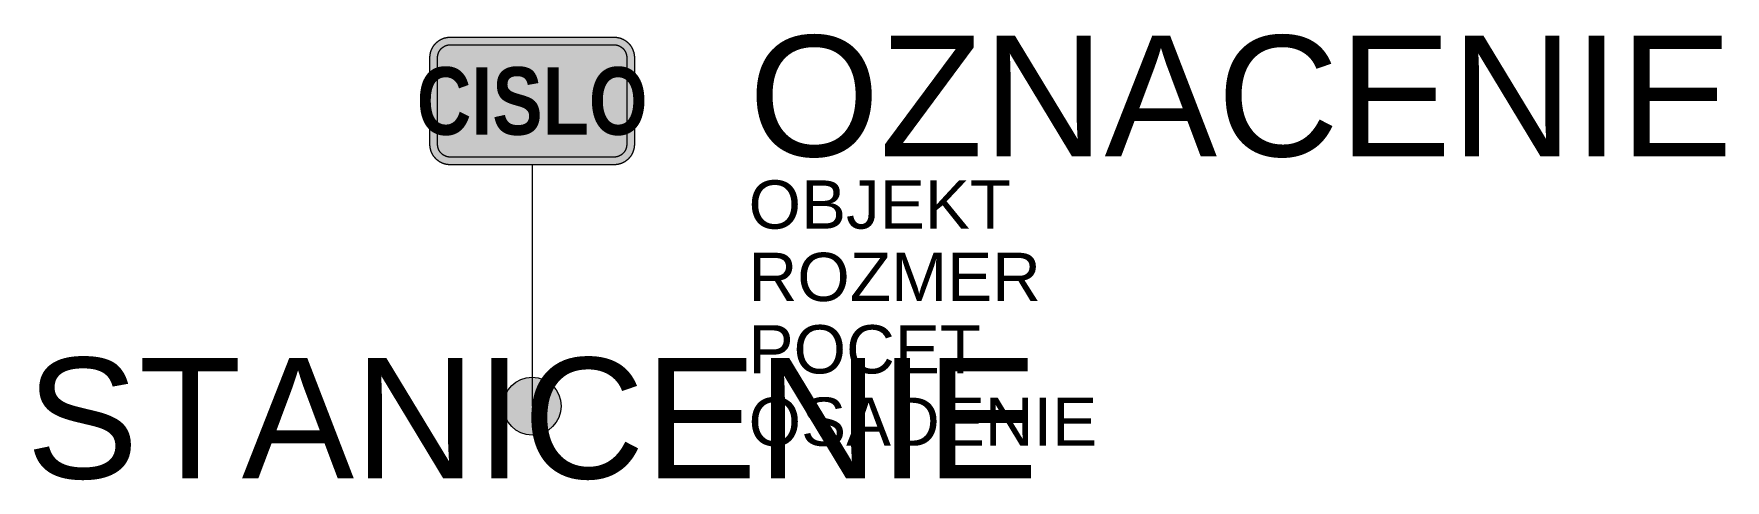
# Model space of a CAD drawing. Header units: metres. Extents: x -10.3 to 24.7, y -1.5 to 7.7.
import ezdxf
from ezdxf.enums import TextEntityAlignment as Align

# ---------------------------------------------------------------- set-up
doc = ezdxf.new("R2010")
doc.units = ezdxf.units.M
doc.layers.get('Defpoints').update_dxf_attribs({"color": 140, "lineweight": 5})
doc.styles.add('DZ', font='arialbd.ttf')
doc.styles.get("Standard").update_dxf_attribs({"font": 'arial.ttf'})

msp = doc.modelspace()

# ---------------------------------------------------------------- hatches: boundary and pattern name
at = {"true_color": 0xf1efea}
msp.add_hatch(color=7, dxfattribs=at).paths.add_polyline_path([(-1.693, 5), (-1.699, 5), (-1.704, 5), (-1.709, 5), (-1.714, 5), (-1.72, 5.001), (-1.725, 5.001), (-1.73, 5.002), (-1.735, 5.002), (-1.74, 5.003), (-1.746, 5.003), (-1.751, 5.004), (-1.756, 5.005), (-1.761, 5.005), (-1.766, 5.006), (-1.771, 5.007), (-1.776, 5.008), (-1.781, 5.009), (-1.786, 5.01), (-1.791, 5.012), (-1.796, 5.013), (-1.802, 5.014), (-1.807, 5.015), (-1.812, 5.017), (-1.816, 5.018), (-1.821, 5.02), (-1.826, 5.021), (-1.831, 5.023), (-1.836, 5.025), (-1.841, 5.027), (-1.846, 5.028), (-1.851, 5.03), (-1.855, 5.032), (-1.86, 5.034), (-1.865, 5.036), (-1.869, 5.038), (-1.874, 5.041), (-1.879, 5.043), (-1.884, 5.045), (-1.888, 5.047), (-1.893, 5.05), (-1.897, 5.052), (-1.902, 5.055), (-1.906, 5.057), (-1.911, 5.06), (-1.915, 5.063), (-1.919, 5.065), (-1.924, 5.068), (-1.928, 5.071), (-1.933, 5.074), (-1.937, 5.077), (-1.941, 5.08), (-1.945, 5.083), (-1.949, 5.086), (-1.953, 5.089), (-1.958, 5.093), (-1.962, 5.096), (-1.966, 5.099), (-1.97, 5.103), (-1.974, 5.106), (-1.977, 5.109), (-1.981, 5.113), (-1.985, 5.117), (-1.989, 5.12), (-1.993, 5.124), (-1.996, 5.128), (-2, 5.131), (-2.004, 5.135), (-2.007, 5.139), (-2.011, 5.143), (-2.014, 5.147), (-2.017, 5.151), (-2.021, 5.155), (-2.024, 5.159), (-2.027, 5.163), (-2.031, 5.167), (-2.034, 5.171), (-2.037, 5.176), (-2.04, 5.18), (-2.043, 5.184), (-2.046, 5.188), (-2.048, 5.193), (-2.051, 5.197), (-2.054, 5.201), (-2.057, 5.206), (-2.059, 5.21), (-2.062, 5.215), (-2.064, 5.219), (-2.067, 5.224), (-2.069, 5.229), (-2.072, 5.233), (-2.074, 5.238), (-2.076, 5.242), (-2.078, 5.247), (-2.08, 5.252), (-2.082, 5.256), (-2.084, 5.261), (-2.086, 5.266), (-2.088, 5.271), (-2.09, 5.276), (-2.092, 5.281), (-2.094, 5.285), (-2.095, 5.29), (-2.097, 5.295), (-2.098, 5.3), (-2.1, 5.305), (-2.101, 5.31), (-2.103, 5.315), (-2.104, 5.32), (-2.105, 5.325), (-2.106, 5.33), (-2.107, 5.335), (-2.108, 5.34), (-2.109, 5.345), (-2.11, 5.351), (-2.111, 5.356), (-2.112, 5.361), (-2.113, 5.366), (-2.113, 5.371), (-2.114, 5.376), (-2.115, 5.381), (-2.115, 5.387), (-2.116, 5.392), (-2.116, 5.397), (-2.116, 5.402), (-2.116, 5.408), (-2.117, 5.413), (-2.117, 5.418), (-2.117, 5.423), (-2.117, 7.223), (-2.117, 7.228), (-2.117, 7.233), (-2.116, 7.238), (-2.116, 7.243), (-2.116, 7.249), (-2.116, 7.254), (-2.115, 7.259), (-2.115, 7.264), (-2.114, 7.269), (-2.113, 7.275), (-2.113, 7.28), (-2.112, 7.285), (-2.111, 7.29), (-2.11, 7.295), (-2.109, 7.3), (-2.108, 7.305), (-2.107, 7.311), (-2.106, 7.316), (-2.105, 7.321), (-2.104, 7.326), (-2.103, 7.331), (-2.101, 7.336), (-2.1, 7.341), (-2.098, 7.346), (-2.097, 7.35), (-2.095, 7.355), (-2.094, 7.36), (-2.092, 7.365), (-2.09, 7.37), (-2.088, 7.375), (-2.086, 7.38), (-2.084, 7.384), (-2.082, 7.389), (-2.08, 7.394), (-2.078, 7.399), (-2.076, 7.403), (-2.074, 7.408), (-2.072, 7.413), (-2.069, 7.417), (-2.067, 7.422), (-2.064, 7.426), (-2.062, 7.431), (-2.059, 7.435), (-2.057, 7.44), (-2.054, 7.444), (-2.051, 7.449), (-2.048, 7.453), (-2.046, 7.457), (-2.043, 7.462), (-2.04, 7.466), (-2.037, 7.47), (-2.034, 7.474), (-2.031, 7.478), (-2.027, 7.483), (-2.024, 7.487), (-2.021, 7.491), (-2.017, 7.495), (-2.014, 7.499), (-2.011, 7.503), (-2.007, 7.507), (-2.004, 7.51), (-2, 7.514), (-1.996, 7.518), (-1.993, 7.522), (-1.989, 7.525), (-1.985, 7.529), (-1.981, 7.533), (-1.977, 7.536), (-1.974, 7.54), (-1.97, 7.543), (-1.966, 7.547), (-1.962, 7.55), (-1.958, 7.553), (-1.953, 7.556), (-1.949, 7.56), (-1.945, 7.563), (-1.941, 7.566), (-1.937, 7.569), (-1.933, 7.572), (-1.928, 7.575), (-1.924, 7.578), (-1.919, 7.58), (-1.915, 7.583), (-1.911, 7.586), (-1.906, 7.588), (-1.902, 7.591), (-1.897, 7.593), (-1.893, 7.596), (-1.888, 7.598), (-1.884, 7.601), (-1.879, 7.603), (-1.874, 7.605), (-1.869, 7.607), (-1.865, 7.609), (-1.86, 7.612), (-1.855, 7.614), (-1.851, 7.615), (-1.846, 7.617), (-1.841, 7.619), (-1.836, 7.621), (-1.831, 7.623), (-1.826, 7.624), (-1.821, 7.626), (-1.816, 7.628), (-1.812, 7.629), (-1.807, 7.63), (-1.802, 7.632), (-1.796, 7.633), (-1.791, 7.634), (-1.786, 7.635), (-1.781, 7.637), (-1.776, 7.638), (-1.771, 7.639), (-1.766, 7.639), (-1.761, 7.64), (-1.756, 7.641), (-1.751, 7.642), (-1.746, 7.643), (-1.74, 7.643), (-1.735, 7.644), (-1.73, 7.644), (-1.725, 7.645), (-1.72, 7.645), (-1.714, 7.645), (-1.709, 7.646), (-1.704, 7.646), (-1.699, 7.646), (-1.693, 7.646), (1.693, 7.646), (1.699, 7.646), (1.704, 7.646), (1.709, 7.646), (1.714, 7.645), (1.72, 7.645), (1.725, 7.645), (1.73, 7.644), (1.735, 7.644), (1.74, 7.643), (1.746, 7.643), (1.751, 7.642), (1.756, 7.641), (1.761, 7.64), (1.766, 7.639), (1.771, 7.639), (1.776, 7.638), (1.781, 7.637), (1.786, 7.635), (1.791, 7.634), (1.796, 7.633), (1.802, 7.632), (1.807, 7.63), (1.811, 7.629), (1.816, 7.628), (1.821, 7.626), (1.826, 7.624), (1.831, 7.623), (1.836, 7.621), (1.841, 7.619), (1.846, 7.617), (1.851, 7.615), (1.855, 7.614), (1.86, 7.612), (1.865, 7.609), (1.87, 7.607), (1.874, 7.605), (1.879, 7.603), (1.884, 7.601), (1.888, 7.598), (1.893, 7.596), (1.897, 7.593), (1.902, 7.591), (1.906, 7.588), (1.911, 7.586), (1.915, 7.583), (1.919, 7.58), (1.924, 7.578), (1.928, 7.575), (1.933, 7.572), (1.937, 7.569), (1.941, 7.566), (1.945, 7.563), (1.949, 7.56), (1.953, 7.556), (1.958, 7.553), (1.962, 7.55), (1.966, 7.547), (1.97, 7.543), (1.974, 7.54), (1.977, 7.536), (1.981, 7.533), (1.985, 7.529), (1.989, 7.525), (1.993, 7.522), (1.996, 7.518), (2, 7.514), (2.004, 7.51), (2.007, 7.507), (2.011, 7.503), (2.014, 7.499), (2.017, 7.495), (2.021, 7.491), (2.024, 7.487), (2.027, 7.483), (2.03, 7.478), (2.034, 7.474), (2.037, 7.47), (2.04, 7.466), (2.043, 7.462), (2.046, 7.457), (2.048, 7.453), (2.051, 7.449), (2.054, 7.444), (2.057, 7.44), (2.059, 7.435), (2.062, 7.431), (2.064, 7.426), (2.067, 7.422), (2.069, 7.417), (2.072, 7.413), (2.074, 7.408), (2.076, 7.403), (2.078, 7.399), (2.08, 7.394), (2.082, 7.389), (2.084, 7.384), (2.086, 7.38), (2.088, 7.375), (2.09, 7.37), (2.092, 7.365), (2.094, 7.36), (2.095, 7.355), (2.097, 7.35), (2.098, 7.346), (2.1, 7.341), (2.101, 7.336), (2.103, 7.331), (2.104, 7.326), (2.105, 7.321), (2.106, 7.316), (2.107, 7.311), (2.108, 7.305), (2.109, 7.3), (2.11, 7.295), (2.111, 7.29), (2.112, 7.285), (2.113, 7.28), (2.113, 7.275), (2.114, 7.269), (2.115, 7.264), (2.115, 7.259), (2.115, 7.254), (2.116, 7.249), (2.116, 7.243), (2.116, 7.238), (2.117, 7.233), (2.117, 7.228), (2.117, 7.222), (2.117, 5.423), (2.117, 5.418), (2.117, 5.413), (2.116, 5.408), (2.116, 5.402), (2.116, 5.397), (2.115, 5.392), (2.115, 5.387), (2.115, 5.381), (2.114, 5.376), (2.113, 5.371), (2.113, 5.366), (2.112, 5.361), (2.111, 5.356), (2.11, 5.351), (2.109, 5.345), (2.108, 5.34), (2.107, 5.335), (2.106, 5.33), (2.105, 5.325), (2.104, 5.32), (2.103, 5.315), (2.101, 5.31), (2.1, 5.305), (2.098, 5.3), (2.097, 5.295), (2.095, 5.29), (2.094, 5.285), (2.092, 5.281), (2.09, 5.276), (2.088, 5.271), (2.086, 5.266), (2.084, 5.261), (2.082, 5.256), (2.08, 5.252), (2.078, 5.247), (2.076, 5.242), (2.074, 5.238), (2.072, 5.233), (2.069, 5.229), (2.067, 5.224), (2.064, 5.219), (2.062, 5.215), (2.059, 5.21), (2.057, 5.206), (2.054, 5.201), (2.051, 5.197), (2.048, 5.193), (2.046, 5.188), (2.043, 5.184), (2.04, 5.18), (2.037, 5.176), (2.034, 5.171), (2.03, 5.167), (2.027, 5.163), (2.024, 5.159), (2.021, 5.155), (2.017, 5.151), (2.014, 5.147), (2.011, 5.143), (2.007, 5.139), (2.004, 5.135), (2, 5.131), (1.996, 5.128), (1.993, 5.124), (1.989, 5.12), (1.985, 5.117), (1.981, 5.113), (1.977, 5.109), (1.974, 5.106), (1.97, 5.103), (1.966, 5.099), (1.962, 5.096), (1.958, 5.093), (1.953, 5.089), (1.949, 5.086), (1.945, 5.083), (1.941, 5.08), (1.937, 5.077), (1.933, 5.074), (1.928, 5.071), (1.924, 5.068), (1.919, 5.065), (1.915, 5.063), (1.911, 5.06), (1.906, 5.057), (1.902, 5.055), (1.897, 5.052), (1.893, 5.05), (1.888, 5.047), (1.884, 5.045), (1.879, 5.043), (1.874, 5.041), (1.87, 5.038), (1.865, 5.036), (1.86, 5.034), (1.855, 5.032), (1.851, 5.03), (1.846, 5.028), (1.841, 5.027), (1.836, 5.025), (1.831, 5.023), (1.826, 5.021), (1.821, 5.02), (1.816, 5.018), (1.811, 5.017), (1.807, 5.015), (1.802, 5.014), (1.796, 5.013), (1.791, 5.012), (1.786, 5.01), (1.781, 5.009), (1.776, 5.008), (1.771, 5.007), (1.766, 5.006), (1.761, 5.005), (1.756, 5.005), (1.751, 5.004), (1.746, 5.003), (1.74, 5.003), (1.735, 5.002), (1.73, 5.002), (1.725, 5.001), (1.72, 5.001), (1.714, 5), (1.709, 5), (1.704, 5), (1.699, 5), (1.693, 5)])
at = {"true_color": 0x9b9b9b}
msp.add_hatch(color=253, dxfattribs=at).paths.add_polyline_path([(-1.693, 5.159), (-1.697, 5.159), (-1.7, 5.159), (-1.703, 5.159), (-1.707, 5.159), (-1.71, 5.159), (-1.713, 5.159), (-1.716, 5.16), (-1.719, 5.16), (-1.723, 5.16), (-1.726, 5.161), (-1.729, 5.161), (-1.732, 5.162), (-1.736, 5.162), (-1.739, 5.163), (-1.742, 5.163), (-1.745, 5.164), (-1.748, 5.165), (-1.752, 5.165), (-1.755, 5.166), (-1.758, 5.167), (-1.761, 5.167), (-1.764, 5.168), (-1.767, 5.169), (-1.77, 5.17), (-1.773, 5.171), (-1.776, 5.172), (-1.78, 5.173), (-1.783, 5.174), (-1.786, 5.175), (-1.789, 5.176), (-1.792, 5.178), (-1.795, 5.179), (-1.798, 5.18), (-1.801, 5.181), (-1.803, 5.183), (-1.806, 5.184), (-1.809, 5.185), (-1.812, 5.187), (-1.815, 5.188), (-1.818, 5.19), (-1.821, 5.191), (-1.824, 5.193), (-1.826, 5.195), (-1.829, 5.196), (-1.832, 5.198), (-1.835, 5.2), (-1.837, 5.201), (-1.84, 5.203), (-1.843, 5.205), (-1.845, 5.207), (-1.848, 5.209), (-1.851, 5.211), (-1.853, 5.213), (-1.856, 5.215), (-1.858, 5.217), (-1.861, 5.219), (-1.864, 5.221), (-1.866, 5.223), (-1.869, 5.225), (-1.871, 5.227), (-1.873, 5.229), (-1.876, 5.232), (-1.878, 5.234), (-1.88, 5.236), (-1.883, 5.239), (-1.885, 5.241), (-1.887, 5.243), (-1.889, 5.246), (-1.892, 5.248), (-1.894, 5.251), (-1.896, 5.253), (-1.898, 5.256), (-1.9, 5.258), (-1.902, 5.261), (-1.904, 5.263), (-1.906, 5.266), (-1.908, 5.268), (-1.91, 5.271), (-1.912, 5.274), (-1.913, 5.276), (-1.915, 5.279), (-1.917, 5.282), (-1.919, 5.285), (-1.92, 5.287), (-1.922, 5.29), (-1.924, 5.293), (-1.925, 5.296), (-1.927, 5.299), (-1.928, 5.302), (-1.93, 5.304), (-1.931, 5.307), (-1.933, 5.31), (-1.934, 5.313), (-1.935, 5.316), (-1.937, 5.319), (-1.938, 5.322), (-1.939, 5.325), (-1.94, 5.328), (-1.941, 5.331), (-1.942, 5.334), (-1.943, 5.337), (-1.945, 5.34), (-1.946, 5.343), (-1.946, 5.346), (-1.947, 5.349), (-1.948, 5.352), (-1.949, 5.356), (-1.95, 5.359), (-1.951, 5.362), (-1.951, 5.365), (-1.952, 5.368), (-1.953, 5.371), (-1.953, 5.375), (-1.954, 5.378), (-1.955, 5.381), (-1.955, 5.384), (-1.956, 5.387), (-1.956, 5.391), (-1.956, 5.394), (-1.957, 5.397), (-1.957, 5.4), (-1.957, 5.404), (-1.957, 5.407), (-1.958, 5.41), (-1.958, 5.413), (-1.958, 5.417), (-1.958, 5.42), (-1.958, 5.423), (-1.958, 7.223), (-1.958, 7.226), (-1.958, 7.229), (-1.958, 7.232), (-1.958, 7.236), (-1.957, 7.239), (-1.957, 7.242), (-1.957, 7.245), (-1.957, 7.249), (-1.956, 7.252), (-1.956, 7.255), (-1.956, 7.258), (-1.955, 7.262), (-1.955, 7.265), (-1.954, 7.268), (-1.953, 7.271), (-1.953, 7.274), (-1.952, 7.277), (-1.951, 7.281), (-1.951, 7.284), (-1.95, 7.287), (-1.949, 7.29), (-1.948, 7.293), (-1.947, 7.296), (-1.946, 7.299), (-1.946, 7.302), (-1.945, 7.306), (-1.943, 7.309), (-1.942, 7.312), (-1.941, 7.315), (-1.94, 7.318), (-1.939, 7.321), (-1.938, 7.324), (-1.937, 7.327), (-1.935, 7.33), (-1.934, 7.333), (-1.933, 7.336), (-1.931, 7.338), (-1.93, 7.341), (-1.928, 7.344), (-1.927, 7.347), (-1.925, 7.35), (-1.924, 7.353), (-1.922, 7.355), (-1.92, 7.358), (-1.919, 7.361), (-1.917, 7.364), (-1.915, 7.367), (-1.913, 7.369), (-1.912, 7.372), (-1.91, 7.375), (-1.908, 7.377), (-1.906, 7.38), (-1.904, 7.382), (-1.902, 7.385), (-1.9, 7.388), (-1.898, 7.39), (-1.896, 7.393), (-1.894, 7.395), (-1.892, 7.398), (-1.889, 7.4), (-1.887, 7.402), (-1.885, 7.405), (-1.883, 7.407), (-1.88, 7.41), (-1.878, 7.412), (-1.876, 7.414), (-1.873, 7.416), (-1.871, 7.419), (-1.869, 7.421), (-1.866, 7.423), (-1.864, 7.425), (-1.861, 7.427), (-1.858, 7.429), (-1.856, 7.431), (-1.853, 7.433), (-1.851, 7.435), (-1.848, 7.437), (-1.845, 7.439), (-1.843, 7.441), (-1.84, 7.443), (-1.837, 7.444), (-1.835, 7.446), (-1.832, 7.448), (-1.829, 7.45), (-1.826, 7.451), (-1.824, 7.453), (-1.821, 7.454), (-1.818, 7.456), (-1.815, 7.457), (-1.812, 7.459), (-1.809, 7.46), (-1.806, 7.462), (-1.803, 7.463), (-1.801, 7.464), (-1.798, 7.466), (-1.795, 7.467), (-1.792, 7.468), (-1.789, 7.469), (-1.786, 7.47), (-1.783, 7.472), (-1.78, 7.473), (-1.776, 7.474), (-1.773, 7.475), (-1.77, 7.476), (-1.767, 7.476), (-1.764, 7.477), (-1.761, 7.478), (-1.758, 7.479), (-1.755, 7.48), (-1.752, 7.481), (-1.748, 7.481), (-1.745, 7.482), (-1.742, 7.483), (-1.739, 7.483), (-1.736, 7.484), (-1.732, 7.484), (-1.729, 7.485), (-1.726, 7.485), (-1.723, 7.485), (-1.719, 7.486), (-1.716, 7.486), (-1.713, 7.486), (-1.71, 7.487), (-1.707, 7.487), (-1.703, 7.487), (-1.7, 7.487), (-1.697, 7.487), (-1.693, 7.487), (1.693, 7.487), (1.697, 7.487), (1.7, 7.487), (1.703, 7.487), (1.706, 7.487), (1.71, 7.487), (1.713, 7.486), (1.716, 7.486), (1.719, 7.486), (1.723, 7.485), (1.726, 7.485), (1.729, 7.485), (1.732, 7.484), (1.736, 7.484), (1.739, 7.483), (1.742, 7.483), (1.745, 7.482), (1.748, 7.481), (1.752, 7.481), (1.755, 7.48), (1.758, 7.479), (1.761, 7.478), (1.764, 7.477), (1.767, 7.476), (1.77, 7.476), (1.773, 7.475), (1.776, 7.474), (1.779, 7.473), (1.783, 7.472), (1.786, 7.47), (1.789, 7.469), (1.792, 7.468), (1.795, 7.467), (1.798, 7.466), (1.801, 7.464), (1.803, 7.463), (1.806, 7.462), (1.809, 7.46), (1.812, 7.459), (1.815, 7.457), (1.818, 7.456), (1.821, 7.454), (1.824, 7.453), (1.826, 7.451), (1.829, 7.45), (1.832, 7.448), (1.835, 7.446), (1.837, 7.444), (1.84, 7.443), (1.843, 7.441), (1.845, 7.439), (1.848, 7.437), (1.851, 7.435), (1.853, 7.433), (1.856, 7.431), (1.859, 7.429), (1.861, 7.427), (1.864, 7.425), (1.866, 7.423), (1.868, 7.421), (1.871, 7.419), (1.873, 7.416), (1.876, 7.414), (1.878, 7.412), (1.88, 7.41), (1.883, 7.407), (1.885, 7.405), (1.887, 7.402), (1.889, 7.4), (1.892, 7.398), (1.894, 7.395), (1.896, 7.393), (1.898, 7.39), (1.9, 7.388), (1.902, 7.385), (1.904, 7.382), (1.906, 7.38), (1.908, 7.377), (1.91, 7.375), (1.912, 7.372), (1.913, 7.369), (1.915, 7.367), (1.917, 7.364), (1.919, 7.361), (1.92, 7.358), (1.922, 7.355), (1.924, 7.353), (1.925, 7.35), (1.927, 7.347), (1.928, 7.344), (1.93, 7.341), (1.931, 7.338), (1.933, 7.336), (1.934, 7.333), (1.935, 7.33), (1.937, 7.327), (1.938, 7.324), (1.939, 7.321), (1.94, 7.318), (1.941, 7.315), (1.942, 7.312), (1.943, 7.309), (1.945, 7.306), (1.946, 7.302), (1.946, 7.299), (1.947, 7.296), (1.948, 7.293), (1.949, 7.29), (1.95, 7.287), (1.951, 7.284), (1.951, 7.281), (1.952, 7.277), (1.953, 7.274), (1.953, 7.271), (1.954, 7.268), (1.955, 7.265), (1.955, 7.262), (1.955, 7.258), (1.956, 7.255), (1.956, 7.252), (1.957, 7.249), (1.957, 7.245), (1.957, 7.242), (1.957, 7.239), (1.958, 7.236), (1.958, 7.232), (1.958, 7.229), (1.958, 7.226), (1.958, 7.222), (1.958, 5.423), (1.958, 5.42), (1.958, 5.417), (1.958, 5.413), (1.958, 5.41), (1.957, 5.407), (1.957, 5.404), (1.957, 5.4), (1.957, 5.397), (1.956, 5.394), (1.956, 5.391), (1.955, 5.387), (1.955, 5.384), (1.955, 5.381), (1.954, 5.378), (1.953, 5.375), (1.953, 5.371), (1.952, 5.368), (1.951, 5.365), (1.951, 5.362), (1.95, 5.359), (1.949, 5.356), (1.948, 5.352), (1.947, 5.349), (1.946, 5.346), (1.946, 5.343), (1.945, 5.34), (1.943, 5.337), (1.942, 5.334), (1.941, 5.331), (1.94, 5.328), (1.939, 5.325), (1.938, 5.322), (1.937, 5.319), (1.935, 5.316), (1.934, 5.313), (1.933, 5.31), (1.931, 5.307), (1.93, 5.304), (1.928, 5.302), (1.927, 5.299), (1.925, 5.296), (1.924, 5.293), (1.922, 5.29), (1.92, 5.287), (1.919, 5.285), (1.917, 5.282), (1.915, 5.279), (1.913, 5.276), (1.912, 5.274), (1.91, 5.271), (1.908, 5.268), (1.906, 5.266), (1.904, 5.263), (1.902, 5.261), (1.9, 5.258), (1.898, 5.256), (1.896, 5.253), (1.894, 5.251), (1.892, 5.248), (1.889, 5.246), (1.887, 5.243), (1.885, 5.241), (1.883, 5.239), (1.88, 5.236), (1.878, 5.234), (1.876, 5.232), (1.873, 5.229), (1.871, 5.227), (1.868, 5.225), (1.866, 5.223), (1.864, 5.221), (1.861, 5.219), (1.859, 5.217), (1.856, 5.215), (1.853, 5.213), (1.851, 5.211), (1.848, 5.209), (1.845, 5.207), (1.843, 5.205), (1.84, 5.203), (1.837, 5.201), (1.835, 5.2), (1.832, 5.198), (1.829, 5.196), (1.826, 5.195), (1.824, 5.193), (1.821, 5.191), (1.818, 5.19), (1.815, 5.188), (1.812, 5.187), (1.809, 5.185), (1.806, 5.184), (1.803, 5.183), (1.801, 5.181), (1.798, 5.18), (1.795, 5.179), (1.792, 5.178), (1.789, 5.176), (1.786, 5.175), (1.783, 5.174), (1.779, 5.173), (1.776, 5.172), (1.773, 5.171), (1.77, 5.17), (1.767, 5.169), (1.764, 5.168), (1.761, 5.167), (1.758, 5.167), (1.755, 5.166), (1.752, 5.165), (1.748, 5.165), (1.745, 5.164), (1.742, 5.163), (1.739, 5.163), (1.736, 5.162), (1.732, 5.162), (1.729, 5.161), (1.726, 5.161), (1.723, 5.16), (1.719, 5.16), (1.716, 5.16), (1.713, 5.159), (1.71, 5.159), (1.706, 5.159), (1.703, 5.159), (1.7, 5.159), (1.697, 5.159), (1.693, 5.159)])
h = msp.add_hatch(color=0)
h.dxf.hatch_style = 1
h.paths.add_polyline_path([(0.6, 0, 1), (-0.6, 0, 1)])

# ---------------------------------------------------------------- linework, layer by layer
at = {"lineweight": 9}
msp.add_line((0, 5), (0, 2.5), dxfattribs=at)
at = {"color": 0, "lineweight": 9}
msp.add_line((0, 2.5), (0, 0), dxfattribs=at)
at = {"color": 7, "true_color": 0xf1efea}
msp.add_lwpolyline([(-1.693, 5), (-1.699, 5), (-1.704, 5), (-1.709, 5), (-1.714, 5), (-1.72, 5.001), (-1.725, 5.001), (-1.73, 5.002), (-1.735, 5.002), (-1.74, 5.003), (-1.746, 5.003), (-1.751, 5.004), (-1.756, 5.005), (-1.761, 5.005), (-1.766, 5.006), (-1.771, 5.007), (-1.776, 5.008), (-1.781, 5.009), (-1.786, 5.01), (-1.791, 5.012), (-1.796, 5.013), (-1.802, 5.014), (-1.807, 5.015), (-1.812, 5.017), (-1.816, 5.018), (-1.821, 5.02), (-1.826, 5.021), (-1.831, 5.023), (-1.836, 5.025), (-1.841, 5.027), (-1.846, 5.028), (-1.851, 5.03), (-1.855, 5.032), (-1.86, 5.034), (-1.865, 5.036), (-1.869, 5.038), (-1.874, 5.041), (-1.879, 5.043), (-1.884, 5.045), (-1.888, 5.047), (-1.893, 5.05), (-1.897, 5.052), (-1.902, 5.055), (-1.906, 5.057), (-1.911, 5.06), (-1.915, 5.063), (-1.919, 5.065), (-1.924, 5.068), (-1.928, 5.071), (-1.933, 5.074), (-1.937, 5.077), (-1.941, 5.08), (-1.945, 5.083), (-1.949, 5.086), (-1.953, 5.089), (-1.958, 5.093), (-1.962, 5.096), (-1.966, 5.099), (-1.97, 5.103), (-1.974, 5.106), (-1.977, 5.109), (-1.981, 5.113), (-1.985, 5.117), (-1.989, 5.12), (-1.993, 5.124), (-1.996, 5.128), (-2, 5.131), (-2.004, 5.135), (-2.007, 5.139), (-2.011, 5.143), (-2.014, 5.147), (-2.017, 5.151), (-2.021, 5.155), (-2.024, 5.159), (-2.027, 5.163), (-2.031, 5.167), (-2.034, 5.171), (-2.037, 5.176), (-2.04, 5.18), (-2.043, 5.184), (-2.046, 5.188), (-2.048, 5.193), (-2.051, 5.197), (-2.054, 5.201), (-2.057, 5.206), (-2.059, 5.21), (-2.062, 5.215), (-2.064, 5.219), (-2.067, 5.224), (-2.069, 5.229), (-2.072, 5.233), (-2.074, 5.238), (-2.076, 5.242), (-2.078, 5.247), (-2.08, 5.252), (-2.082, 5.256), (-2.084, 5.261), (-2.086, 5.266), (-2.088, 5.271), (-2.09, 5.276), (-2.092, 5.281), (-2.094, 5.285), (-2.095, 5.29), (-2.097, 5.295), (-2.098, 5.3), (-2.1, 5.305), (-2.101, 5.31), (-2.103, 5.315), (-2.104, 5.32), (-2.105, 5.325), (-2.106, 5.33), (-2.107, 5.335), (-2.108, 5.34), (-2.109, 5.345), (-2.11, 5.351), (-2.111, 5.356), (-2.112, 5.361), (-2.113, 5.366), (-2.113, 5.371), (-2.114, 5.376), (-2.115, 5.381), (-2.115, 5.387), (-2.116, 5.392), (-2.116, 5.397), (-2.116, 5.402), (-2.116, 5.408), (-2.117, 5.413), (-2.117, 5.418), (-2.117, 5.423), (-2.117, 7.223), (-2.117, 7.228), (-2.117, 7.233), (-2.116, 7.238), (-2.116, 7.243), (-2.116, 7.249), (-2.116, 7.254), (-2.115, 7.259), (-2.115, 7.264), (-2.114, 7.269), (-2.113, 7.275), (-2.113, 7.28), (-2.112, 7.285), (-2.111, 7.29), (-2.11, 7.295), (-2.109, 7.3), (-2.108, 7.305), (-2.107, 7.311), (-2.106, 7.316), (-2.105, 7.321), (-2.104, 7.326), (-2.103, 7.331), (-2.101, 7.336), (-2.1, 7.341), (-2.098, 7.346), (-2.097, 7.35), (-2.095, 7.355), (-2.094, 7.36), (-2.092, 7.365), (-2.09, 7.37), (-2.088, 7.375), (-2.086, 7.38), (-2.084, 7.384), (-2.082, 7.389), (-2.08, 7.394), (-2.078, 7.399), (-2.076, 7.403), (-2.074, 7.408), (-2.072, 7.413), (-2.069, 7.417), (-2.067, 7.422), (-2.064, 7.426), (-2.062, 7.431), (-2.059, 7.435), (-2.057, 7.44), (-2.054, 7.444), (-2.051, 7.449), (-2.048, 7.453), (-2.046, 7.457), (-2.043, 7.462), (-2.04, 7.466), (-2.037, 7.47), (-2.034, 7.474), (-2.031, 7.478), (-2.027, 7.483), (-2.024, 7.487), (-2.021, 7.491), (-2.017, 7.495), (-2.014, 7.499), (-2.011, 7.503), (-2.007, 7.507), (-2.004, 7.51), (-2, 7.514), (-1.996, 7.518), (-1.993, 7.522), (-1.989, 7.525), (-1.985, 7.529), (-1.981, 7.533), (-1.977, 7.536), (-1.974, 7.54), (-1.97, 7.543), (-1.966, 7.547), (-1.962, 7.55), (-1.958, 7.553), (-1.953, 7.556), (-1.949, 7.56), (-1.945, 7.563), (-1.941, 7.566), (-1.937, 7.569), (-1.933, 7.572), (-1.928, 7.575), (-1.924, 7.578), (-1.919, 7.58), (-1.915, 7.583), (-1.911, 7.586), (-1.906, 7.588), (-1.902, 7.591), (-1.897, 7.593), (-1.893, 7.596), (-1.888, 7.598), (-1.884, 7.601), (-1.879, 7.603), (-1.874, 7.605), (-1.869, 7.607), (-1.865, 7.609), (-1.86, 7.612), (-1.855, 7.614), (-1.851, 7.615), (-1.846, 7.617), (-1.841, 7.619), (-1.836, 7.621), (-1.831, 7.623), (-1.826, 7.624), (-1.821, 7.626), (-1.816, 7.628), (-1.812, 7.629), (-1.807, 7.63), (-1.802, 7.632), (-1.796, 7.633), (-1.791, 7.634), (-1.786, 7.635), (-1.781, 7.637), (-1.776, 7.638), (-1.771, 7.639), (-1.766, 7.639), (-1.761, 7.64), (-1.756, 7.641), (-1.751, 7.642), (-1.746, 7.643), (-1.74, 7.643), (-1.735, 7.644), (-1.73, 7.644), (-1.725, 7.645), (-1.72, 7.645), (-1.714, 7.645), (-1.709, 7.646), (-1.704, 7.646), (-1.699, 7.646), (-1.693, 7.646), (1.693, 7.646), (1.699, 7.646), (1.704, 7.646), (1.709, 7.646), (1.714, 7.645), (1.72, 7.645), (1.725, 7.645), (1.73, 7.644), (1.735, 7.644), (1.74, 7.643), (1.746, 7.643), (1.751, 7.642), (1.756, 7.641), (1.761, 7.64), (1.766, 7.639), (1.771, 7.639), (1.776, 7.638), (1.781, 7.637), (1.786, 7.635), (1.791, 7.634), (1.796, 7.633), (1.802, 7.632), (1.807, 7.63), (1.811, 7.629), (1.816, 7.628), (1.821, 7.626), (1.826, 7.624), (1.831, 7.623), (1.836, 7.621), (1.841, 7.619), (1.846, 7.617), (1.851, 7.615), (1.855, 7.614), (1.86, 7.612), (1.865, 7.609), (1.87, 7.607), (1.874, 7.605), (1.879, 7.603), (1.884, 7.601), (1.888, 7.598), (1.893, 7.596), (1.897, 7.593), (1.902, 7.591), (1.906, 7.588), (1.911, 7.586), (1.915, 7.583), (1.919, 7.58), (1.924, 7.578), (1.928, 7.575), (1.933, 7.572), (1.937, 7.569), (1.941, 7.566), (1.945, 7.563), (1.949, 7.56), (1.953, 7.556), (1.958, 7.553), (1.962, 7.55), (1.966, 7.547), (1.97, 7.543), (1.974, 7.54), (1.977, 7.536), (1.981, 7.533), (1.985, 7.529), (1.989, 7.525), (1.993, 7.522), (1.996, 7.518), (2, 7.514), (2.004, 7.51), (2.007, 7.507), (2.011, 7.503), (2.014, 7.499), (2.017, 7.495), (2.021, 7.491), (2.024, 7.487), (2.027, 7.483), (2.03, 7.478), (2.034, 7.474), (2.037, 7.47), (2.04, 7.466), (2.043, 7.462), (2.046, 7.457), (2.048, 7.453), (2.051, 7.449), (2.054, 7.444), (2.057, 7.44), (2.059, 7.435), (2.062, 7.431), (2.064, 7.426), (2.067, 7.422), (2.069, 7.417), (2.072, 7.413), (2.074, 7.408), (2.076, 7.403), (2.078, 7.399), (2.08, 7.394), (2.082, 7.389), (2.084, 7.384), (2.086, 7.38), (2.088, 7.375), (2.09, 7.37), (2.092, 7.365), (2.094, 7.36), (2.095, 7.355), (2.097, 7.35), (2.098, 7.346), (2.1, 7.341), (2.101, 7.336), (2.103, 7.331), (2.104, 7.326), (2.105, 7.321), (2.106, 7.316), (2.107, 7.311), (2.108, 7.305), (2.109, 7.3), (2.11, 7.295), (2.111, 7.29), (2.112, 7.285), (2.113, 7.28), (2.113, 7.275), (2.114, 7.269), (2.115, 7.264), (2.115, 7.259), (2.115, 7.254), (2.116, 7.249), (2.116, 7.243), (2.116, 7.238), (2.117, 7.233), (2.117, 7.228), (2.117, 7.222), (2.117, 5.423), (2.117, 5.418), (2.117, 5.413), (2.116, 5.408), (2.116, 5.402), (2.116, 5.397), (2.115, 5.392), (2.115, 5.387), (2.115, 5.381), (2.114, 5.376), (2.113, 5.371), (2.113, 5.366), (2.112, 5.361), (2.111, 5.356), (2.11, 5.351), (2.109, 5.345), (2.108, 5.34), (2.107, 5.335), (2.106, 5.33), (2.105, 5.325), (2.104, 5.32), (2.103, 5.315), (2.101, 5.31), (2.1, 5.305), (2.098, 5.3), (2.097, 5.295), (2.095, 5.29), (2.094, 5.285), (2.092, 5.281), (2.09, 5.276), (2.088, 5.271), (2.086, 5.266), (2.084, 5.261), (2.082, 5.256), (2.08, 5.252), (2.078, 5.247), (2.076, 5.242), (2.074, 5.238), (2.072, 5.233), (2.069, 5.229), (2.067, 5.224), (2.064, 5.219), (2.062, 5.215), (2.059, 5.21), (2.057, 5.206), (2.054, 5.201), (2.051, 5.197), (2.048, 5.193), (2.046, 5.188), (2.043, 5.184), (2.04, 5.18), (2.037, 5.176), (2.034, 5.171), (2.03, 5.167), (2.027, 5.163), (2.024, 5.159), (2.021, 5.155), (2.017, 5.151), (2.014, 5.147), (2.011, 5.143), (2.007, 5.139), (2.004, 5.135), (2, 5.131), (1.996, 5.128), (1.993, 5.124), (1.989, 5.12), (1.985, 5.117), (1.981, 5.113), (1.977, 5.109), (1.974, 5.106), (1.97, 5.103), (1.966, 5.099), (1.962, 5.096), (1.958, 5.093), (1.953, 5.089), (1.949, 5.086), (1.945, 5.083), (1.941, 5.08), (1.937, 5.077), (1.933, 5.074), (1.928, 5.071), (1.924, 5.068), (1.919, 5.065), (1.915, 5.063), (1.911, 5.06), (1.906, 5.057), (1.902, 5.055), (1.897, 5.052), (1.893, 5.05), (1.888, 5.047), (1.884, 5.045), (1.879, 5.043), (1.874, 5.041), (1.87, 5.038), (1.865, 5.036), (1.86, 5.034), (1.855, 5.032), (1.851, 5.03), (1.846, 5.028), (1.841, 5.027), (1.836, 5.025), (1.831, 5.023), (1.826, 5.021), (1.821, 5.02), (1.816, 5.018), (1.811, 5.017), (1.807, 5.015), (1.802, 5.014), (1.796, 5.013), (1.791, 5.012), (1.786, 5.01), (1.781, 5.009), (1.776, 5.008), (1.771, 5.007), (1.766, 5.006), (1.761, 5.005), (1.756, 5.005), (1.751, 5.004), (1.746, 5.003), (1.74, 5.003), (1.735, 5.002), (1.73, 5.002), (1.725, 5.001), (1.72, 5.001), (1.714, 5), (1.709, 5), (1.704, 5), (1.699, 5), (1.693, 5), (-1.693, 5)], dxfattribs=at)
at = {"color": 253, "true_color": 0x9b9b9b}
msp.add_lwpolyline([(-1.693, 5.159), (-1.697, 5.159), (-1.7, 5.159), (-1.703, 5.159), (-1.707, 5.159), (-1.71, 5.159), (-1.713, 5.159), (-1.716, 5.16), (-1.719, 5.16), (-1.723, 5.16), (-1.726, 5.161), (-1.729, 5.161), (-1.732, 5.162), (-1.736, 5.162), (-1.739, 5.163), (-1.742, 5.163), (-1.745, 5.164), (-1.748, 5.165), (-1.752, 5.165), (-1.755, 5.166), (-1.758, 5.167), (-1.761, 5.167), (-1.764, 5.168), (-1.767, 5.169), (-1.77, 5.17), (-1.773, 5.171), (-1.776, 5.172), (-1.78, 5.173), (-1.783, 5.174), (-1.786, 5.175), (-1.789, 5.176), (-1.792, 5.178), (-1.795, 5.179), (-1.798, 5.18), (-1.801, 5.181), (-1.803, 5.183), (-1.806, 5.184), (-1.809, 5.185), (-1.812, 5.187), (-1.815, 5.188), (-1.818, 5.19), (-1.821, 5.191), (-1.824, 5.193), (-1.826, 5.195), (-1.829, 5.196), (-1.832, 5.198), (-1.835, 5.2), (-1.837, 5.201), (-1.84, 5.203), (-1.843, 5.205), (-1.845, 5.207), (-1.848, 5.209), (-1.851, 5.211), (-1.853, 5.213), (-1.856, 5.215), (-1.858, 5.217), (-1.861, 5.219), (-1.864, 5.221), (-1.866, 5.223), (-1.869, 5.225), (-1.871, 5.227), (-1.873, 5.229), (-1.876, 5.232), (-1.878, 5.234), (-1.88, 5.236), (-1.883, 5.239), (-1.885, 5.241), (-1.887, 5.243), (-1.889, 5.246), (-1.892, 5.248), (-1.894, 5.251), (-1.896, 5.253), (-1.898, 5.256), (-1.9, 5.258), (-1.902, 5.261), (-1.904, 5.263), (-1.906, 5.266), (-1.908, 5.268), (-1.91, 5.271), (-1.912, 5.274), (-1.913, 5.276), (-1.915, 5.279), (-1.917, 5.282), (-1.919, 5.285), (-1.92, 5.287), (-1.922, 5.29), (-1.924, 5.293), (-1.925, 5.296), (-1.927, 5.299), (-1.928, 5.302), (-1.93, 5.304), (-1.931, 5.307), (-1.933, 5.31), (-1.934, 5.313), (-1.935, 5.316), (-1.937, 5.319), (-1.938, 5.322), (-1.939, 5.325), (-1.94, 5.328), (-1.941, 5.331), (-1.942, 5.334), (-1.943, 5.337), (-1.945, 5.34), (-1.946, 5.343), (-1.946, 5.346), (-1.947, 5.349), (-1.948, 5.352), (-1.949, 5.356), (-1.95, 5.359), (-1.951, 5.362), (-1.951, 5.365), (-1.952, 5.368), (-1.953, 5.371), (-1.953, 5.375), (-1.954, 5.378), (-1.955, 5.381), (-1.955, 5.384), (-1.956, 5.387), (-1.956, 5.391), (-1.956, 5.394), (-1.957, 5.397), (-1.957, 5.4), (-1.957, 5.404), (-1.957, 5.407), (-1.958, 5.41), (-1.958, 5.413), (-1.958, 5.417), (-1.958, 5.42), (-1.958, 5.423), (-1.958, 7.223), (-1.958, 7.226), (-1.958, 7.229), (-1.958, 7.232), (-1.958, 7.236), (-1.957, 7.239), (-1.957, 7.242), (-1.957, 7.245), (-1.957, 7.249), (-1.956, 7.252), (-1.956, 7.255), (-1.956, 7.258), (-1.955, 7.262), (-1.955, 7.265), (-1.954, 7.268), (-1.953, 7.271), (-1.953, 7.274), (-1.952, 7.277), (-1.951, 7.281), (-1.951, 7.284), (-1.95, 7.287), (-1.949, 7.29), (-1.948, 7.293), (-1.947, 7.296), (-1.946, 7.299), (-1.946, 7.302), (-1.945, 7.306), (-1.943, 7.309), (-1.942, 7.312), (-1.941, 7.315), (-1.94, 7.318), (-1.939, 7.321), (-1.938, 7.324), (-1.937, 7.327), (-1.935, 7.33), (-1.934, 7.333), (-1.933, 7.336), (-1.931, 7.338), (-1.93, 7.341), (-1.928, 7.344), (-1.927, 7.347), (-1.925, 7.35), (-1.924, 7.353), (-1.922, 7.355), (-1.92, 7.358), (-1.919, 7.361), (-1.917, 7.364), (-1.915, 7.367), (-1.913, 7.369), (-1.912, 7.372), (-1.91, 7.375), (-1.908, 7.377), (-1.906, 7.38), (-1.904, 7.382), (-1.902, 7.385), (-1.9, 7.388), (-1.898, 7.39), (-1.896, 7.393), (-1.894, 7.395), (-1.892, 7.398), (-1.889, 7.4), (-1.887, 7.402), (-1.885, 7.405), (-1.883, 7.407), (-1.88, 7.41), (-1.878, 7.412), (-1.876, 7.414), (-1.873, 7.416), (-1.871, 7.419), (-1.869, 7.421), (-1.866, 7.423), (-1.864, 7.425), (-1.861, 7.427), (-1.858, 7.429), (-1.856, 7.431), (-1.853, 7.433), (-1.851, 7.435), (-1.848, 7.437), (-1.845, 7.439), (-1.843, 7.441), (-1.84, 7.443), (-1.837, 7.444), (-1.835, 7.446), (-1.832, 7.448), (-1.829, 7.45), (-1.826, 7.451), (-1.824, 7.453), (-1.821, 7.454), (-1.818, 7.456), (-1.815, 7.457), (-1.812, 7.459), (-1.809, 7.46), (-1.806, 7.462), (-1.803, 7.463), (-1.801, 7.464), (-1.798, 7.466), (-1.795, 7.467), (-1.792, 7.468), (-1.789, 7.469), (-1.786, 7.47), (-1.783, 7.472), (-1.78, 7.473), (-1.776, 7.474), (-1.773, 7.475), (-1.77, 7.476), (-1.767, 7.476), (-1.764, 7.477), (-1.761, 7.478), (-1.758, 7.479), (-1.755, 7.48), (-1.752, 7.481), (-1.748, 7.481), (-1.745, 7.482), (-1.742, 7.483), (-1.739, 7.483), (-1.736, 7.484), (-1.732, 7.484), (-1.729, 7.485), (-1.726, 7.485), (-1.723, 7.485), (-1.719, 7.486), (-1.716, 7.486), (-1.713, 7.486), (-1.71, 7.487), (-1.707, 7.487), (-1.703, 7.487), (-1.7, 7.487), (-1.697, 7.487), (-1.693, 7.487), (1.693, 7.487), (1.697, 7.487), (1.7, 7.487), (1.703, 7.487), (1.706, 7.487), (1.71, 7.487), (1.713, 7.486), (1.716, 7.486), (1.719, 7.486), (1.723, 7.485), (1.726, 7.485), (1.729, 7.485), (1.732, 7.484), (1.736, 7.484), (1.739, 7.483), (1.742, 7.483), (1.745, 7.482), (1.748, 7.481), (1.752, 7.481), (1.755, 7.48), (1.758, 7.479), (1.761, 7.478), (1.764, 7.477), (1.767, 7.476), (1.77, 7.476), (1.773, 7.475), (1.776, 7.474), (1.779, 7.473), (1.783, 7.472), (1.786, 7.47), (1.789, 7.469), (1.792, 7.468), (1.795, 7.467), (1.798, 7.466), (1.801, 7.464), (1.803, 7.463), (1.806, 7.462), (1.809, 7.46), (1.812, 7.459), (1.815, 7.457), (1.818, 7.456), (1.821, 7.454), (1.824, 7.453), (1.826, 7.451), (1.829, 7.45), (1.832, 7.448), (1.835, 7.446), (1.837, 7.444), (1.84, 7.443), (1.843, 7.441), (1.845, 7.439), (1.848, 7.437), (1.851, 7.435), (1.853, 7.433), (1.856, 7.431), (1.859, 7.429), (1.861, 7.427), (1.864, 7.425), (1.866, 7.423), (1.868, 7.421), (1.871, 7.419), (1.873, 7.416), (1.876, 7.414), (1.878, 7.412), (1.88, 7.41), (1.883, 7.407), (1.885, 7.405), (1.887, 7.402), (1.889, 7.4), (1.892, 7.398), (1.894, 7.395), (1.896, 7.393), (1.898, 7.39), (1.9, 7.388), (1.902, 7.385), (1.904, 7.382), (1.906, 7.38), (1.908, 7.377), (1.91, 7.375), (1.912, 7.372), (1.913, 7.369), (1.915, 7.367), (1.917, 7.364), (1.919, 7.361), (1.92, 7.358), (1.922, 7.355), (1.924, 7.353), (1.925, 7.35), (1.927, 7.347), (1.928, 7.344), (1.93, 7.341), (1.931, 7.338), (1.933, 7.336), (1.934, 7.333), (1.935, 7.33), (1.937, 7.327), (1.938, 7.324), (1.939, 7.321), (1.94, 7.318), (1.941, 7.315), (1.942, 7.312), (1.943, 7.309), (1.945, 7.306), (1.946, 7.302), (1.946, 7.299), (1.947, 7.296), (1.948, 7.293), (1.949, 7.29), (1.95, 7.287), (1.951, 7.284), (1.951, 7.281), (1.952, 7.277), (1.953, 7.274), (1.953, 7.271), (1.954, 7.268), (1.955, 7.265), (1.955, 7.262), (1.955, 7.258), (1.956, 7.255), (1.956, 7.252), (1.957, 7.249), (1.957, 7.245), (1.957, 7.242), (1.957, 7.239), (1.958, 7.236), (1.958, 7.232), (1.958, 7.229), (1.958, 7.226), (1.958, 7.222), (1.958, 5.423), (1.958, 5.42), (1.958, 5.417), (1.958, 5.413), (1.958, 5.41), (1.957, 5.407), (1.957, 5.404), (1.957, 5.4), (1.957, 5.397), (1.956, 5.394), (1.956, 5.391), (1.955, 5.387), (1.955, 5.384), (1.955, 5.381), (1.954, 5.378), (1.953, 5.375), (1.953, 5.371), (1.952, 5.368), (1.951, 5.365), (1.951, 5.362), (1.95, 5.359), (1.949, 5.356), (1.948, 5.352), (1.947, 5.349), (1.946, 5.346), (1.946, 5.343), (1.945, 5.34), (1.943, 5.337), (1.942, 5.334), (1.941, 5.331), (1.94, 5.328), (1.939, 5.325), (1.938, 5.322), (1.937, 5.319), (1.935, 5.316), (1.934, 5.313), (1.933, 5.31), (1.931, 5.307), (1.93, 5.304), (1.928, 5.302), (1.927, 5.299), (1.925, 5.296), (1.924, 5.293), (1.922, 5.29), (1.92, 5.287), (1.919, 5.285), (1.917, 5.282), (1.915, 5.279), (1.913, 5.276), (1.912, 5.274), (1.91, 5.271), (1.908, 5.268), (1.906, 5.266), (1.904, 5.263), (1.902, 5.261), (1.9, 5.258), (1.898, 5.256), (1.896, 5.253), (1.894, 5.251), (1.892, 5.248), (1.889, 5.246), (1.887, 5.243), (1.885, 5.241), (1.883, 5.239), (1.88, 5.236), (1.878, 5.234), (1.876, 5.232), (1.873, 5.229), (1.871, 5.227), (1.868, 5.225), (1.866, 5.223), (1.864, 5.221), (1.861, 5.219), (1.859, 5.217), (1.856, 5.215), (1.853, 5.213), (1.851, 5.211), (1.848, 5.209), (1.845, 5.207), (1.843, 5.205), (1.84, 5.203), (1.837, 5.201), (1.835, 5.2), (1.832, 5.198), (1.829, 5.196), (1.826, 5.195), (1.824, 5.193), (1.821, 5.191), (1.818, 5.19), (1.815, 5.188), (1.812, 5.187), (1.809, 5.185), (1.806, 5.184), (1.803, 5.183), (1.801, 5.181), (1.798, 5.18), (1.795, 5.179), (1.792, 5.178), (1.789, 5.176), (1.786, 5.175), (1.783, 5.174), (1.779, 5.173), (1.776, 5.172), (1.773, 5.171), (1.77, 5.17), (1.767, 5.169), (1.764, 5.168), (1.761, 5.167), (1.758, 5.167), (1.755, 5.166), (1.752, 5.165), (1.748, 5.165), (1.745, 5.164), (1.742, 5.163), (1.739, 5.163), (1.736, 5.162), (1.732, 5.162), (1.729, 5.161), (1.726, 5.161), (1.723, 5.16), (1.719, 5.16), (1.716, 5.16), (1.713, 5.159), (1.71, 5.159), (1.706, 5.159), (1.703, 5.159), (1.7, 5.159), (1.697, 5.159), (1.693, 5.159), (-1.693, 5.159)], dxfattribs=at)
at = {"color": 0}
msp.add_circle((0, 0), 0.6, dxfattribs=at)

# ---------------------------------------------------------------- texts
msp.add_attdef('OZNACENIE', (4.482, 5.177), '353-LOOKVIDITELNOST', height=2.5)
at = {"color": 7, "true_color": 0xf1efea, "style": 'DZ', "width": 0.8}
msp.add_attdef('CISLO', text='E20', height=1.4, dxfattribs=at).set_placement((0, 6.323), align=Align.MIDDLE_CENTER)
msp.add_attdef('STANICENIE', text='', height=2.5).set_placement((0, 1), align=Align.TOP_CENTER)
at = {"layer": 'Defpoints'}
for tag, p, s in [('OBJEKT', (4.482, 3.677), 'Jestvujúci'), ('ROZMER', (4.482, 2.177), '175x280/250x400/350x560'), ('POCET', (4.482, 0.677), ''), ('OSADENIE', (4.482, -0.823), '')]:
    msp.add_attdef(tag, p, s, height=1, dxfattribs=at)

doc.saveas('drawing.dxf')
